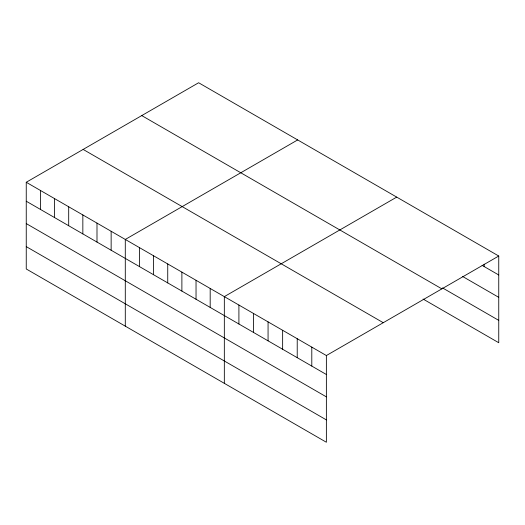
<?xml version="1.0" encoding="UTF-8"?>
<svg xmlns="http://www.w3.org/2000/svg" width="525" height="525" viewBox="0 0 525 525"><rect width="100%" height="100%" fill="white"/><g stroke="black" fill="none" stroke-linecap="round" stroke-linejoin="round"><path stroke-width="0.79" d="M26.25 182.267L326.373 355.543L326.373 442.253L26.25 268.977L26.25 182.267L198.627 82.747L498.75 256.023L498.75 342.733L423.084 299.047M297.668 139.926L125.291 239.446L125.291 326.156M396.71 197.111L224.332 296.625L224.332 383.342M326.373 355.543L498.75 256.023M482.088 265.361L498.75 274.982M462.656 276.498L498.75 297.34M442.523 287.91L498.75 320.375M141.743 115.585L441.866 288.862M83.134 149.422L383.257 322.698M26.25 201.226L326.373 374.502M26.25 223.584L326.373 396.861M26.25 246.619L326.373 419.895M484.175 264.193L484.175 266.569M311.798 347.123L311.798 366.083M297.222 338.71L297.222 357.669M282.64 330.291L282.64 349.25M268.065 321.877L268.065 340.837M253.49 313.458L253.49 332.423M238.908 305.045L238.908 324.004M210.184 288.461L210.184 307.42M196.035 280.291L196.035 299.25M181.886 272.121L181.886 291.08M167.737 263.95L167.737 282.916M153.589 255.787L153.589 274.746M139.44 247.616L139.44 266.575M111.143 231.276L111.143 250.241M96.994 223.112L96.994 242.071M82.845 214.942L82.845 233.901M68.696 206.771L68.696 225.73M54.547 198.601L54.547 217.567M40.399 190.437L40.399 209.396"/></g></svg>
